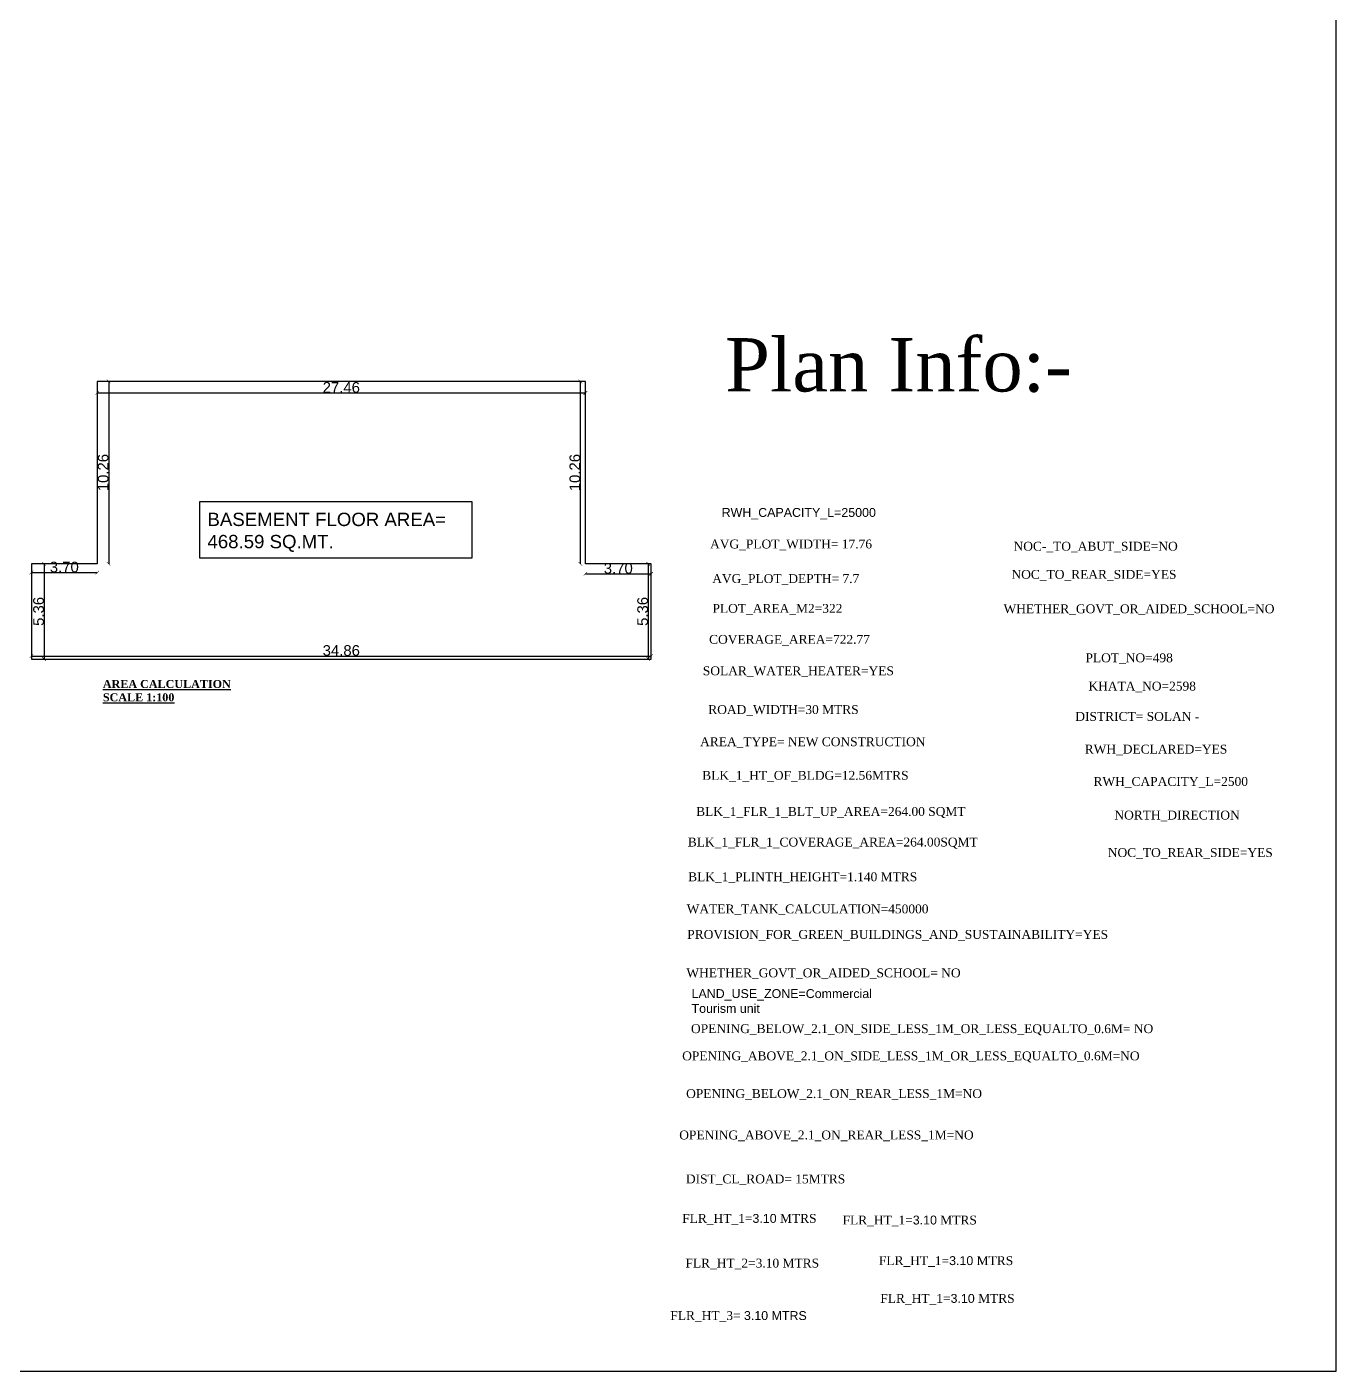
# Model space of a CAD drawing. Header units: metres. Extents: x 0 to 242, y 0 to 134.
# Drawn here: x 168.4 to 242, y 0 to 75.6 of the extents above; entities that cross this region are included whole.
import ezdxf

# ---------------------------------------------------------------- set-up
doc = ezdxf.new("R2010")
doc.units = ezdxf.units.M
doc.header["$MEASUREMENT"] = 0
for name, color, linetype, lineweight in [('BLK_1_FLR_0_STAIR_1', 7, 'Continuous', 50), ('BLK_1_FLR_0_STAIR_2', 7, 'Continuous', 50), ('BLK_1_FLR_1_STAIR_1', 7, 'Continuous', 50), ('BLK_1_FLR_1_STAIR_2', 7, 'Continuous', 50), ('BLK_1_FLR_2_STAIR_1', 7, 'Continuous', 50), ('BLK_1_FLR_2_STAIR_2', 7, 'Continuous', 50), ('BLK_1_HT_OF_BLDG', 7, 'Continuous', 50), ('PLAN_INFO', 7, 'Continuous', 50)]:
    doc.layers.add(name, color=color, linetype=linetype, lineweight=lineweight)
for name, color, linetype in [('DIST_CL_ROAD', 7, 'Continuous'), ('RWH', 7, 'Continuous'), ('WATER_TANK_CALCULATION', 7, 'Continuous')]:
    doc.layers.add(name, color=color, linetype=linetype)
doc.styles.add('SmartDCR', font='times.ttf')
doc.styles.get("Standard").update_dxf_attribs({"font": 'arial.ttf'})
doc.styles.add('STYLUSBT', font='arial.ttf')
doc.dimstyles.new('STANDARD$0', dxfattribs={"dimtxt": 0.3, "dimasz": 0.2, "dimexe": 0.0625, "dimexo": 1, "dimgap": 0, "dimtad": 1, "dimtoh": 1, "dimzin": 0, "dimdsep": 46, "dimtxsty": 'STYLUSBT', "dimblk": 'ARCHTICK', "dimcen": 0.09375, "dimse1": 1, "dimse2": 1, "dimadec": 0, "dimazin": 0, "dimtfac": 1, "dimtofl": 0, "dimtmove": 2, "dimatfit": 3, "dimldrblk": 'ARCHTICK', "dimfxl": 1, "dimtolj": 1, "dimtzin": 0, "dimarcsym": 0})

# ---------------------------------------------------------------- blocks, each defined once
blk = doc.blocks.new('_ArchTick')
at = {"color": 0, "linetype": 'ByBlock', "const_width": 0.15}
blk.add_lwpolyline([(-0.5, -0.5), (0.5, 0.5)], dxfattribs=at)
blk = doc.blocks.new('*D96')
at = {"color": 0, "lineweight": -2, "transparency": 16777216}
blk.add_line((172.361, 55.042), (199.821, 55.042), dxfattribs=at)
at = {"layer": 'DEFPOINTS', "color": 0, "transparency": 16777216}
for p in [(172.361, 55.689), (199.821, 55.689), (199.821, 55.042)]:
    blk.add_point(p, dxfattribs=at)
at = {"color": 0, "lineweight": -2, "transparency": 16777216, "xscale": 0.2, "yscale": 0.2, "zscale": 0.2, "rotation": 180}
blk.add_blockref('_ArchTick', (172.361, 55.042), dxfattribs=at)
at = {"color": 0, "lineweight": -2, "transparency": 16777216, "xscale": 0.2, "yscale": 0.2, "zscale": 0.2}
blk.add_blockref('_ArchTick', (199.821, 55.042), dxfattribs=at)
at = {"color": 0, "transparency": 16777216, "insert": (186.091, 55.348), "char_height": 0.3, "attachment_point": 5, "style": 'STYLUSBT'}
blk.add_mtext('\\A1;{\\H2x;27.46}', dxfattribs=at)
blk = doc.blocks.new('*D97')
at = {"color": 0, "lineweight": -2, "transparency": 16777216}
blk.add_line((173.007, 55.689), (173.007, 45.429), dxfattribs=at)
at = {"layer": 'DEFPOINTS', "color": 0, "transparency": 16777216}
for p in [(172.361, 55.689), (172.361, 45.429), (173.007, 45.429)]:
    blk.add_point(p, dxfattribs=at)
at = {"color": 0, "lineweight": -2, "transparency": 16777216, "xscale": 0.2, "yscale": 0.2, "zscale": 0.2}
for p, rotation in [((173.007, 55.689), 90), ((173.007, 45.429), 270)]:
    blk.add_blockref('_ArchTick', p, dxfattribs=dict(at, rotation=rotation))
at = {"color": 0, "transparency": 16777216, "insert": (172.701, 50.559), "char_height": 0.3, "attachment_point": 5, "rotation": 90, "style": 'STYLUSBT'}
blk.add_mtext('\\A1;{\\H2x;10.26}', dxfattribs=at)
blk = doc.blocks.new('*D98')
at = {"color": 0, "lineweight": -2, "transparency": 16777216}
blk.add_line((168.661, 44.935), (172.361, 44.935), dxfattribs=at)
at = {"layer": 'DEFPOINTS', "color": 0, "transparency": 16777216}
for p in [(168.661, 45.429), (172.361, 45.429), (172.361, 44.935)]:
    blk.add_point(p, dxfattribs=at)
at = {"color": 0, "lineweight": -2, "transparency": 16777216, "xscale": 0.2, "yscale": 0.2, "zscale": 0.2, "rotation": 180}
blk.add_blockref('_ArchTick', (168.661, 44.935), dxfattribs=at)
at = {"color": 0, "lineweight": -2, "transparency": 16777216, "xscale": 0.2, "yscale": 0.2, "zscale": 0.2}
blk.add_blockref('_ArchTick', (172.361, 44.935), dxfattribs=at)
at = {"color": 0, "transparency": 16777216, "insert": (170.511, 45.241), "char_height": 0.3, "attachment_point": 5, "style": 'STYLUSBT'}
blk.add_mtext('\\A1;{\\H2x;3.70}', dxfattribs=at)
blk = doc.blocks.new('*D99')
at = {"color": 0, "lineweight": -2, "transparency": 16777216}
blk.add_line((169.372, 45.429), (169.372, 40.069), dxfattribs=at)
at = {"layer": 'DEFPOINTS', "color": 0, "transparency": 16777216}
for p in [(168.661, 45.429), (168.661, 40.069), (169.372, 40.069)]:
    blk.add_point(p, dxfattribs=at)
at = {"color": 0, "lineweight": -2, "transparency": 16777216, "xscale": 0.2, "yscale": 0.2, "zscale": 0.2}
for p, rotation in [((169.372, 45.429), 90), ((169.372, 40.069), 270)]:
    blk.add_blockref('_ArchTick', p, dxfattribs=dict(at, rotation=rotation))
at = {"color": 0, "transparency": 16777216, "insert": (169.066, 42.749), "char_height": 0.3, "attachment_point": 5, "rotation": 90, "style": 'STYLUSBT'}
blk.add_mtext('\\A1;{\\H2x;5.36}', dxfattribs=at)
blk = doc.blocks.new('*D100')
at = {"color": 0, "lineweight": -2, "transparency": 16777216}
blk.add_line((168.661, 40.238), (203.521, 40.238), dxfattribs=at)
at = {"layer": 'DEFPOINTS', "color": 0, "transparency": 16777216}
for p in [(203.521, 40.238), (168.661, 40.069), (203.521, 40.069)]:
    blk.add_point(p, dxfattribs=at)
at = {"color": 0, "lineweight": -2, "transparency": 16777216, "xscale": 0.2, "yscale": 0.2, "zscale": 0.2, "rotation": 180}
blk.add_blockref('_ArchTick', (168.661, 40.238), dxfattribs=at)
at = {"color": 0, "lineweight": -2, "transparency": 16777216, "xscale": 0.2, "yscale": 0.2, "zscale": 0.2}
blk.add_blockref('_ArchTick', (203.521, 40.238), dxfattribs=at)
at = {"color": 0, "transparency": 16777216, "insert": (186.091, 40.545), "char_height": 0.3, "attachment_point": 5, "style": 'STYLUSBT'}
blk.add_mtext('\\A1;{\\H2x;34.86}', dxfattribs=at)
blk = doc.blocks.new('*D101')
at = {"color": 0, "lineweight": -2, "transparency": 16777216}
blk.add_line((199.821, 44.862), (203.521, 44.862), dxfattribs=at)
at = {"layer": 'DEFPOINTS', "color": 0, "transparency": 16777216}
for p in [(199.821, 45.429), (203.521, 45.429), (203.521, 44.862)]:
    blk.add_point(p, dxfattribs=at)
at = {"color": 0, "lineweight": -2, "transparency": 16777216, "xscale": 0.2, "yscale": 0.2, "zscale": 0.2, "rotation": 180}
blk.add_blockref('_ArchTick', (199.821, 44.862), dxfattribs=at)
at = {"color": 0, "lineweight": -2, "transparency": 16777216, "xscale": 0.2, "yscale": 0.2, "zscale": 0.2}
blk.add_blockref('_ArchTick', (203.521, 44.862), dxfattribs=at)
at = {"color": 0, "transparency": 16777216, "insert": (201.671, 45.168), "char_height": 0.3, "attachment_point": 5, "style": 'STYLUSBT'}
blk.add_mtext('\\A1;{\\H2x;3.70}', dxfattribs=at)
blk = doc.blocks.new('*D102')
at = {"color": 0, "lineweight": -2, "transparency": 16777216}
blk.add_line((203.35, 45.429), (203.35, 40.069), dxfattribs=at)
at = {"layer": 'DEFPOINTS', "color": 0, "transparency": 16777216}
for p in [(203.521, 45.429), (203.35, 40.069), (203.521, 40.069)]:
    blk.add_point(p, dxfattribs=at)
at = {"color": 0, "lineweight": -2, "transparency": 16777216, "xscale": 0.2, "yscale": 0.2, "zscale": 0.2}
for p, rotation in [((203.35, 45.429), 90), ((203.35, 40.069), 270)]:
    blk.add_blockref('_ArchTick', p, dxfattribs=dict(at, rotation=rotation))
at = {"color": 0, "transparency": 16777216, "insert": (203.043, 42.749), "char_height": 0.3, "attachment_point": 5, "rotation": 90, "style": 'STYLUSBT'}
blk.add_mtext('\\A1;{\\H2x;5.36}', dxfattribs=at)
blk = doc.blocks.new('*D103')
at = {"color": 0, "lineweight": -2, "transparency": 16777216}
blk.add_line((199.538, 45.429), (199.538, 55.689), dxfattribs=at)
at = {"layer": 'DEFPOINTS', "color": 0, "transparency": 16777216}
for p in [(199.538, 55.689), (199.821, 55.689), (199.821, 45.429)]:
    blk.add_point(p, dxfattribs=at)
at = {"color": 0, "lineweight": -2, "transparency": 16777216, "xscale": 0.2, "yscale": 0.2, "zscale": 0.2}
for p, rotation in [((199.538, 55.689), 90), ((199.538, 45.429), 270)]:
    blk.add_blockref('_ArchTick', p, dxfattribs=dict(at, rotation=rotation))
at = {"color": 0, "transparency": 16777216, "insert": (199.232, 50.559), "char_height": 0.3, "attachment_point": 5, "rotation": 90, "style": 'STYLUSBT'}
blk.add_mtext('\\A1;{\\H2x;10.26}', dxfattribs=at)

msp = doc.modelspace()

# ---------------------------------------------------------------- linework, layer by layer
for points in [[(0, 0), (242.046, 0), (242.046, 134.244), (0, 134.244)], [(178.13, 48.927), (193.437, 48.927), (193.437, 45.748), (178.13, 45.748)]]:
    msp.add_lwpolyline(points, close=True)
msp.add_lwpolyline([(172.361, 55.689), (172.361, 45.429), (168.661, 45.429), (168.661, 40.069), (203.521, 40.069), (203.521, 45.429), (199.821, 45.429), (199.821, 55.689), (172.361, 55.689)])

# ---------------------------------------------------------------- texts
at = {"attachment_point": 1, "style": 'SmartDCR'}
for s, width, insert, char_height in [('Plan Info:-', 29.06309, (207.681, 58.124), 3), ('NOC-_TO_ABUT_SIDE=NO', 11.38557, (223.903, 46.666), 0.5), ('{\\fTimes New Roman|b0|i0|c162|p18;NOC_TO_}REAR{\\fTimes New Roman|b0|i0|c162|p18;_SIDE=}YES', 22.09963, (223.787, 45.082), 0.5), ('WHETHER_GOVT_OR_AIDED_SCHOOL=NO', 13.35407, (223.343, 43.144), 0.5)]:
    msp.add_mtext_dynamic_manual_height_columns(s, width=width, gutter_width=1, heights=[0], dxfattribs=dict(at, insert=insert, char_height=char_height))
at = {"insert": (178.564, 48.303), "char_height": 0.75, "width": 14.70917, "attachment_point": 1, "rotation": 359.98232}
msp.add_mtext('BASEMENT FLOOR AREA= 468.59 SQ.MT.', dxfattribs=at)
at = {"ltscale": 0.1, "insert": (172.681, 38.889), "char_height": 0.45, "attachment_point": 1}
msp.add_mtext_dynamic_manual_height_columns('{\\fTimes New Roman|b1|i0|c0|p18;\\LAREA CALCULATION\\PSCALE 1:100}', width=7.40763, gutter_width=0.95, heights=[0], dxfattribs=at)
at = {"insert": (229.576, 31.537), "char_height": 0.5, "width": 18.49235, "attachment_point": 1, "style": 'SmartDCR'}
msp.add_mtext('{\\fTimes New Roman|b0|i0|c162|p18;NORTH_DIRECTION}', dxfattribs=at)
at = {"layer": 'BLK_1_FLR_0_STAIR_1', "insert": (216.41, 4.342), "char_height": 0.5, "width": 29.77727, "attachment_point": 1}
msp.add_mtext('{\\fTimes New Roman|b0|i0|c162|p18;FLR_HT_1=}3.10{\\fTimes New Roman|b0|i0|c162|p18; MTRS}', dxfattribs=at)
at = {"layer": 'BLK_1_FLR_0_STAIR_2', "insert": (216.329, 6.466), "char_height": 0.5, "width": 29.77727, "attachment_point": 1}
msp.add_mtext('{\\fTimes New Roman|b0|i0|c162|p18;FLR_HT_1=}3.10{\\fTimes New Roman|b0|i0|c162|p18; MTRS}', dxfattribs=at)
at = {"layer": 'BLK_1_FLR_1_STAIR_1', "insert": (205.268, 8.843), "char_height": 0.5, "width": 29.77727, "attachment_point": 1}
msp.add_mtext('{\\fTimes New Roman|b0|i0|c162|p18;FLR_HT_1=}3.10{\\fTimes New Roman|b0|i0|c162|p18; MTRS}', dxfattribs=at)
at = {"layer": 'BLK_1_FLR_1_STAIR_2', "insert": (214.284, 8.751), "char_height": 0.5, "width": 29.77727, "attachment_point": 1}
msp.add_mtext('{\\fTimes New Roman|b0|i0|c162|p18;FLR_HT_1=}3.10{\\fTimes New Roman|b0|i0|c162|p18; MTRS}', dxfattribs=at)
at = {"layer": 'BLK_1_FLR_2_STAIR_1', "insert": (205.448, 6.327), "char_height": 0.5, "width": 29.20519, "attachment_point": 1}
msp.add_mtext('{\\fTimes New Roman|b0|i0|c162|p18;FLR_HT_2=3.1\\fTimes New Roman|b0|i0|c0|p18;0\\fTimes New Roman|b0|i0|c162|p18; MTRS}', dxfattribs=at)
at = {"layer": 'BLK_1_FLR_2_STAIR_2', "insert": (204.6, 3.375), "char_height": 0.5, "width": 31.01019, "attachment_point": 1}
msp.add_mtext('{\\fTimes New Roman|b0|i0|c162|p18;FLR_HT_3= }3.10 MTRS', dxfattribs=at)
at = {"layer": 'BLK_1_HT_OF_BLDG', "insert": (206.392, 33.773), "char_height": 0.5, "attachment_point": 1, "style": 'SmartDCR'}
msp.add_mtext_dynamic_manual_height_columns('{\\fTimes New Roman|b0|i0|c162|p18;BLK_1_HT_OF_BLDG=}12{\\fTimes New Roman|b0|i0|c162|p18;.}56{\\fTimes New Roman|b0|i0|c162|p18;MTRS}', width=10.20877, gutter_width=1, heights=[0], dxfattribs=at)
at = {"layer": 'DIST_CL_ROAD', "insert": (205.473, 11.063), "char_height": 0.5, "width": 36.45761, "attachment_point": 1, "style": 'SmartDCR'}
msp.add_mtext('{\\fTimes New Roman|b0|i0|c162|p18;DIST_CL_ROAD= 15MTRS}', dxfattribs=at)
at = {"layer": 'PLAN_INFO', "char_height": 0.5, "attachment_point": 1, "style": 'SmartDCR'}
for s, width, insert in [('{\\fTimes New Roman|b0|i0|c162|p18;AVG_PLOT_WIDTH= 17.76}', 35.24697, (206.834, 46.791)), ('{\\fTimes New Roman|b0|i0|c162|p18;AVG_PLOT_DEPTH= 7.7}', 34.34947, (206.956, 44.846)), ('{\\fTimes New Roman|b0|i0|c162|p18;PLOT_AREA_M2=3}22', 5.19511, (206.969, 43.168)), ('{\\fTimes New Roman|b0|i0|c162|p18;COVERAGE_AREA=722.}77', 4.3405, (206.779, 41.425)), ('{\\fTimes New Roman|b0|i0|c162|p18;PLOT_NO=}498', 5.5077, (227.948, 40.387)), ('{\\fTimes New Roman|b0|i0|c162|p18;SOLAR_WATER_HEATER=YES}', 5.5077, (206.427, 39.655)), ('{\\fTimes New Roman|b0|i0|c162|p18;KHATA_NO=}2598', 5.5077, (228.115, 38.794)), ('{\\fTimes New Roman|b0|i0|c162|p18;ROAD_WIDTH=30 MTRS}', 39.89534, (206.732, 37.475)), ('{\\fTimes New Roman|b0|i0|c162|p18;DISTRICT= SOLAN - }', 33.98952, (227.377, 37.088)), ('{\\fTimes New Roman|b0|i0|c162|p18;AREA_TYPE= NEW CONSTRUCTION}', 50.11963, (206.273, 35.665)), ('{\\fTimes New Roman|b0|i0|c162|p18;RWH_DECLARED=YES}', 5.5077, (227.907, 35.248)), ('{\\fTimes New Roman|b0|i0|c162|p18;BLK_1_FLR_1_BLT_UP_AREA=264.00 SQMT}', 59.28467, (206.05, 31.741)), ('{\\fTimes New Roman|b0|i0|c162|p18;BLK_1_FLR_1_COVERAGE_AREA=}264.00SQMT', 4.3405, (205.579, 30.019)), ('{\\fTimes New Roman|b0|i0|c162|p18;BLK_1_PLINTH_HEIGHT=1.140 MTRS}', 54.97079, (205.599, 28.065)), ('{\\fTimes New Roman|b0|i0|c162|p18;OPENING_ABOVE_2.1_ON_SIDE_LESS_1M_OR_LESS_EQUALTO_0.6M=NO}', 8.1686, (205.266, 17.988)), ('{\\fTimes New Roman|b0|i0|c162|p18;OPENING_ABOVE_2.1_ON_REAR_LESS_1M=NO}', 10.04521, (205.1, 13.537))]:
    msp.add_mtext_dynamic_manual_height_columns(s, width=width, gutter_width=1, heights=[0], dxfattribs=dict(at, insert=insert))
for s, insert, width in [('{\\fTimes New Roman|b0|i0|c162|p18;RWH_CAPACITY_L=2}5{\\fTimes New Roman|b0|i0|c162|p18;00}', (228.399, 33.429), 3.83511), ('{\\fTimes New Roman|b0|i0|c162|p18;NOC_TO_REAR_SIDE=YES}', (229.205, 29.429), 4.81733), ('{\\fTimes New Roman|b0|i0|c162|p18;PROVISION_FOR_GREEN_BUILDINGS_AND_SUSTAINABILITY=YES}', (205.551, 24.823), 12.96472), ('{\\fTimes New Roman|b0|i0|c162|p18;WHETHER_GOVT_OR_AIDED_SCHOOL= NO}', (205.501, 22.659), 62.12745), ('{\\fTimes New Roman|b0|i0|c162|p18;OPENING_BELOW_2.1_ON_SIDE_LESS_1M_OR_LESS_EQUALTO_0.6M= NO}', (205.761, 19.52), 104.70614), ('{\\fTimes New Roman|b0|i0|c162|p18;OPENING_BELOW_2.1_ON_REAR_LESS_1M=NO}', (205.487, 15.867), 8.81802)]:
    msp.add_mtext(s, dxfattribs=dict(at, insert=insert, width=width))
at = {"layer": 'PLAN_INFO', "insert": (205.792, 21.492), "char_height": 0.5, "width": 5.08017, "attachment_point": 1}
msp.add_mtext('LAND_USE_ZONE=Commercial Tourism unit', dxfattribs=at)
at = {"layer": 'RWH', "insert": (207.485, 48.566), "char_height": 0.5, "width": 3.22834, "attachment_point": 1}
msp.add_mtext('RWH_CAPACITY_L=25000', dxfattribs=at)
at = {"layer": 'WATER_TANK_CALCULATION', "insert": (205.521, 26.258), "char_height": 0.5, "width": 6.10627, "attachment_point": 1, "style": 'SmartDCR'}
msp.add_mtext('{\\fTimes New Roman|b0|i0|c162|p18;WATER_TANK_CALCULATION=450000}', dxfattribs=at)

# ---------------------------------------------------------------- dimensions: what is measured, and where the dimension line sits
for p1, p2, distance, picture, middle in [((172.361, 55.689), (199.821, 55.689), -0.647, '*D96', (186.091, 55.348)), ((172.361, 55.689), (172.361, 45.429), 0.646, '*D97', (172.701, 50.559)), ((199.821, 45.429), (199.821, 55.689), 0.283, '*D103', (199.232, 50.559)), ((168.661, 45.429), (172.361, 45.429), -0.495, '*D98', (170.511, 45.241)), ((168.661, 45.429), (168.661, 40.069), 0.711, '*D99', (169.066, 42.749)), ((199.821, 45.429), (203.521, 45.429), -0.568, '*D101', (201.671, 45.168)), ((203.521, 45.429), (203.521, 40.069), -0.171, '*D102', (203.043, 42.749)), ((168.661, 40.069), (203.521, 40.069), 0.169, '*D100', (186.091, 40.545))]:
    dim = msp.add_aligned_dim(p1=p1, p2=p2, distance=distance, text='{\\H2x;<>}', dimstyle='STANDARD$0')
    dim.commit()
    dim.dimension.update_dxf_attribs({"geometry": picture, "text_midpoint": middle})

doc.saveas('drawing.dxf')
